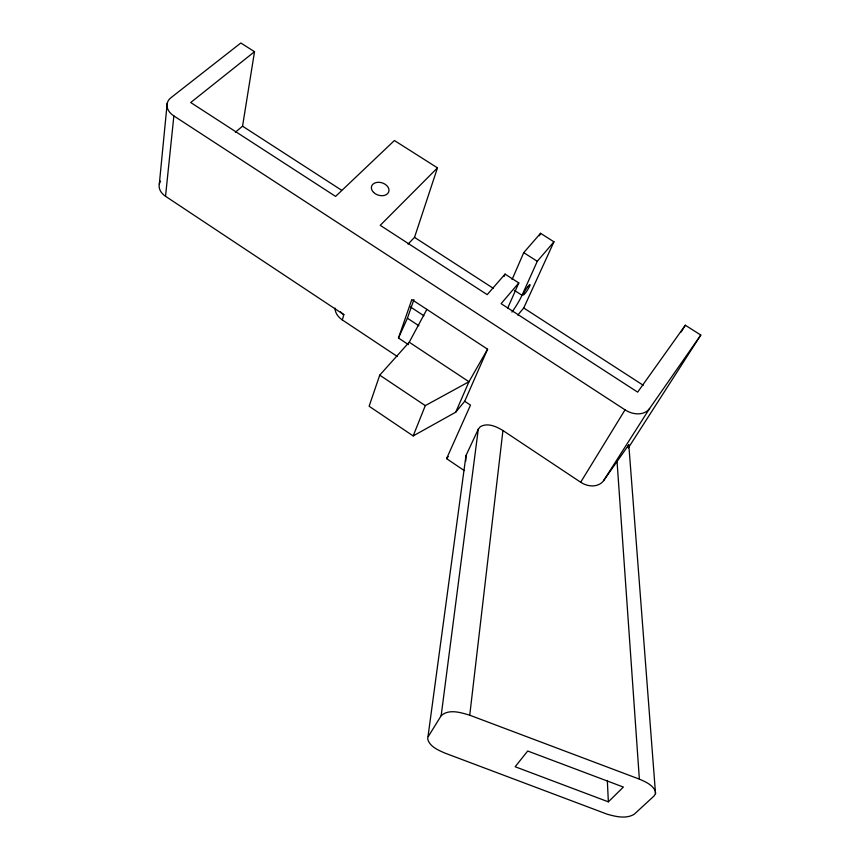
<?xml version="1.0" encoding="UTF-8"?>
<svg xmlns="http://www.w3.org/2000/svg" width="860" height="860" viewBox="0 0 860 860"><rect width="100%" height="100%" fill="white"/><g stroke="black" fill="none" stroke-linecap="round" stroke-linejoin="round"><path stroke-width="1.29" d="M159.304 184.148L167.184 103.404M397.352 356.513L342.312 319.931L343.839 314.642L165.518 196.284L173.87 115.939A18.275 12.599 10.7 0 1 170.925 97.739L240.822 43L254.517 51.697L242.552 126.183L235.371 132.225M465.991 455.52L427.678 739.009C429.731 746.663 438.116 750.06 444.706 753.005L607.16 814.183C615.728 816.613 626.058 819.182 634.196 814.269L654.084 795.962L655.524 793.619L655.288 790.813C652.149 784.664 645.387 781.718 639.367 779.138L469.743 715.208L502.939 430.527C496.435 426.56 487.642 422.443 480.31 426.689L478.289 429.204L465.991 455.52L465.744 461.239M428.28 736.547L441.159 715.724L478.289 429.204M408.048 244.1L414.52 237.371L437.471 167.861L394.417 140.524L335.583 196.402L190.705 102.523L254.517 51.697M426.85 309.396L409.231 342.215L379.733 375.154L369.123 406.242L413.165 435.934L455.725 412.198L464.701 401.276L487.588 349.203L411.822 299.538L398.47 338.012L408.478 344.634M398.47 338.012L407.414 318.211L413.907 299.592M413.165 435.934L425.291 405.619L468.969 381.733L487.588 349.203M504.035 276.533L505.067 274.103L518.806 282.94L507.615 308.299M512.087 279.5L523.74 252.647L540.553 233.307L553.947 241.81L523.729 307.988L517.795 315.093M455.725 412.198L468.969 381.733L409.231 342.215M539.489 235.737L540.553 233.307M464.271 470.592L446.566 458.649L470.495 405.125L464.701 401.276M511.947 312.083L513.119 310.46A18.683 2.634 -57 0 0 522.02 295.281L537.285 261.3L553.947 241.81M502.939 430.527L580.683 482.245L625.037 409.854A19.242 14.416 29.8 0 0 649.633 408.478L700.792 335.056L685.323 325.231L637.658 392.138L501.1 303.655L518.806 282.94M627.585 446.953L628.778 444.813L603.645 480.589A17.77 13.954 30.7 0 1 580.683 482.245M681.099 332.024L685.323 325.231M603.645 480.589L649.633 408.478M628.348 447.888L700.792 335.056M446.566 458.649L448.243 456.563M505.067 274.103L487.201 294.647L380.227 225.331L437.471 167.861M608.364 801.842L623.371 787.061L527.696 751.016L515.162 766.744L608.364 801.842L607.321 780.418M441.159 715.724C448.866 708.651 460.885 712.564 469.743 715.208M523.74 252.647L537.285 261.3M514.377 290.347L522.02 295.281M242.552 126.183L341.495 190.157M414.52 237.371L493.199 288.25M523.729 307.988L643.291 385.291M173.87 115.939L625.037 409.854M410.446 306.945L423.915 315.781M407.414 318.211L418.927 325.8M379.733 375.154L425.291 405.619M628.811 444.975L655.524 793.619M617.039 461.304L639.367 779.138M165.518 196.284A17.082 12.352 9.8 0 1 160.551 181.127M343.839 314.642A17.243 13.19 17 0 1 340.528 311.879M342.312 319.931A17.157 13.169 17 0 1 334.991 308.073M527.599 286.939L526.707 288.175A6.17 0.86 -57.1 0 0 523.718 293.26A6.17 0.86 -57.1 0 0 523.708 294.829L524.245 294.367A6.17 0.86 -57.1 0 0 529.631 286.251A6.17 0.86 -57.1 0 0 527.599 286.939M373.595 192.414A9.019 6.439 17.3 0 0 388.559 192.296A9.019 6.439 17.3 0 0 378.432 182.288A9.019 6.439 17.3 0 0 373.595 192.414"/></g></svg>
